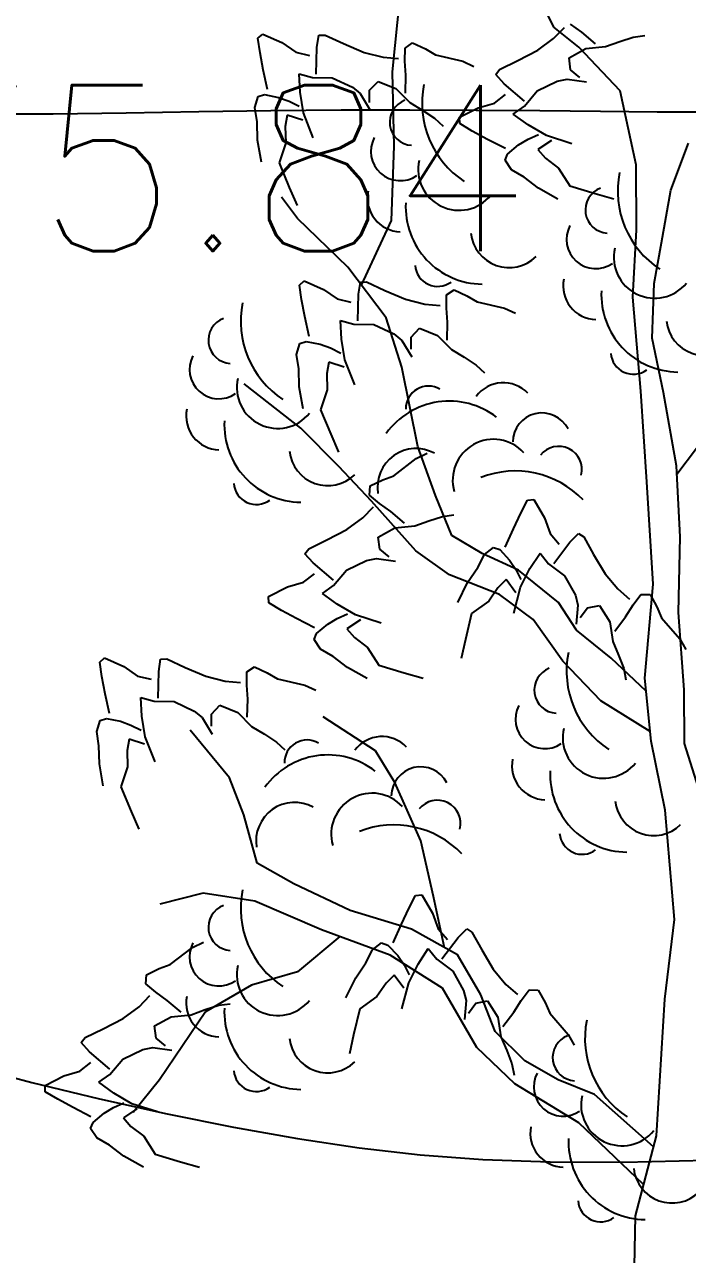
# Model space of a CAD drawing. Header units: millimetres. Extents: x 524954 to 526204, y 9523489 to 9524010.
# Drawn here: x 525864.61 to 525868.6, y 9523681.2 to 9523688.6 of the extents above; entities that cross this region are included whole.
import ezdxf

# ---------------------------------------------------------------- set-up
doc = ezdxf.new("R2010")
doc.units = ezdxf.units.MM
doc.header["$PDMODE"] = 32
doc.header["$PDSIZE"] = 0.5
doc.linetypes.add('ACAD_ISO12W100', pattern=[21, 12, -3, 0, -3, 0, -3])
for name, color, linetype in [('Arbre', 34, 'ACAD_ISO12W100'), ('CN_02_00', 4, 'Continuous'), ('CN_05_00', 6, 'Continuous'), ('TopoAlt', 3, 'Continuous'), ('TOPOJIS', 7, 'Continuous')]:
    doc.layers.add(name, color=color, linetype=linetype)
doc.styles.add('Simplex 1.0', font='Simplex.shx', dxfattribs={"width": 0.99, "height": 1})

# ---------------------------------------------------------------- blocks, each defined once
blk = doc.blocks.new('TCPOINT M')
at = {"color": 0}
blk.add_point((0, 0), dxfattribs=at)
at = {"layer": 'TopoAlt', "style": 'Simplex 1.0', "width": 0.99}
blk.add_attdef('ALT', (0.15, 0.15), '', height=1, dxfattribs=at)
blk = doc.blocks.new('v088')
at = {"linetype": 'Continuous'}
for p, q in [((-0.8352, 10.1996), (-0.9911, 10.5198)), ((-1.8059, 9.9306), (-1.7492, 10.4915)), ((-0.6834, 10.0784), (-0.8352, 10.1996)), ((-0.4354, 9.8162), (-0.6834, 10.0784)), ((-1.7966, 9.483), (-1.8059, 9.9306)), ((-0.339, 9.3704), (-0.4354, 9.8162)), ((-1.8121, 9.0349), (-1.7966, 9.483)), ((-0.1306, 9.2193), (-0.0246, 9.5014)), ((-0.337, 8.9787), (-0.339, 9.3704)), ((-0.1861, 8.901), (-0.1306, 9.2193)), ((-2.3783, 9.048), (-2.4742, 9.1766)), ((-2.0737, 8.7558), (-2.3783, 9.048)), ((-1.992, 8.6473), (-1.8121, 9.0349)), ((-0.3597, 8.574), (-0.337, 8.9787)), ((-0.2308, 8.6575), (-0.1861, 8.901)), ((-1.8434, 8.4497), (-2.0737, 8.7558)), ((-0.2426, 8.3277), (-0.2308, 8.6575)), ((-0.3105, 8.0091), (-0.3597, 8.574)), ((-1.7501, 8.1531), (-1.8434, 8.4497)), ((-0.1735, 7.9995), (-0.2426, 8.3277)), ((-1.6531, 7.6763), (-1.7501, 8.1531)), ((-2.3581, 7.786), (-2.6995, 8.0525)), ((-0.2742, 7.4626), (-0.3105, 8.0091)), ((-0.0959, 7.5596), (-0.1735, 7.9995)), ((-0.0934, 7.5087), (0.2621, 7.9837)), ((-2.1294, 7.5544), (-2.3581, 7.786)), ((-1.5474, 7.38), (-1.6531, 7.6763)), ((-1.9323, 7.3471), (-2.1294, 7.5544)), ((-0.0745, 7.1309), (-0.0959, 7.5596)), ((-0.2365, 6.8477), (-0.2742, 7.4626)), ((-1.6648, 7.048), (-1.9323, 7.3471)), ((-1.4491, 7.1395), (-1.5474, 7.38)), ((-1.2665, 7.0314), (-1.4491, 7.1395)), ((-0.0837, 6.6768), (-0.0745, 7.1309)), ((-1.4628, 6.9029), (-1.6648, 7.048)), ((-1.0467, 6.9303), (-1.2665, 7.0314)), ((-1.1618, 6.7848), (-1.4628, 6.9029)), ((-0.8063, 6.7363), (-1.0467, 6.9303)), ((-0.2869, 6.2807), (-0.2365, 6.8477)), ((-0.9597, 6.6336), (-1.1618, 6.7848)), ((-0.6972, 6.5707), (-0.8063, 6.7363)), ((-0.0491, 6.2111), (-0.0837, 6.6768)), ((-0.7803, 6.3824), (-0.9597, 6.6336)), ((-0.4884, 6.4009), (-0.6972, 6.5707)), ((-0.5514, 6.1446), (-0.7803, 6.3824)), ((-0.2789, 6.2036), (-0.4884, 6.4009)), ((-0.2479, 5.9022), (-0.2869, 6.2807)), ((-0.2539, 5.9607), (-0.5514, 6.1446)), ((-0.0486, 5.8877), (-0.0491, 6.2111)), ((-1.9071, 5.8427), (-2.2223, 6.0475)), ((-2.7868, 5.6812), (-3.0229, 5.9686)), ((-0.1646, 5.4873), (-0.2479, 5.9022)), ((0.0846, 5.4676), (-0.0486, 5.8877)), ((-1.7911, 5.6523), (-1.9071, 5.8427)), ((-2.7013, 5.4591), (-2.7868, 5.6812)), ((-1.6346, 5.3011), (-1.7911, 5.6523)), ((-0.1073, 4.8293), (-0.1646, 5.4873)), ((-2.6206, 5.1685), (-2.7013, 5.4591)), ((-1.5592, 4.9668), (-1.6346, 5.3011)), ((-2.4003, 5.0425), (-2.6206, 5.1685)), ((-2.0611, 4.8817), (-2.4003, 5.0425)), ((-2.9464, 4.9876), (-3.2062, 4.92)), ((-2.6344, 4.9381), (-2.9464, 4.9876)), ((-1.4917, 4.6586), (-1.5592, 4.9668)), ((-2.2328, 4.7662), (-2.6344, 4.9381)), ((-1.6919, 4.7713), (-2.0611, 4.8817)), ((-0.1657, 4.3492), (-0.1073, 4.8293)), ((-1.8192, 4.6131), (-2.2328, 4.7662)), ((-1.415, 4.6154), (-1.6919, 4.7713)), ((-2.1227, 4.7254), (-2.3768, 4.5144)), ((-1.5041, 4.4145), (-1.8192, 4.6131)), ((-1.2732, 4.3758), (-1.415, 4.6154)), ((-2.3768, 4.5144), (-2.655, 4.434)), ((-2.655, 4.434), (-2.9315, 4.2727)), ((-1.2976, 4.0581), (-1.5041, 4.4145)), ((-1.1877, 4.1537), (-1.2732, 4.3758)), ((-0.2169, 3.5272), (-0.1657, 4.3492)), ((-2.9315, 4.2727), (-3.209, 3.8627)), ((-1.0099, 3.9771), (-1.1877, 4.1537)), ((-1.0692, 3.839), (-1.2976, 4.0581)), ((-0.8085, 3.8631), (-1.0099, 3.9771)), ((-3.209, 3.8627), (-3.3666, 3.6666)), ((-0.589, 3.7744), (-0.8085, 3.8631)), ((-0.6849, 3.6045), (-1.0692, 3.839)), ((-0.2343, 3.4611), (-0.589, 3.7744)), ((-0.2941, 3.234), (-0.6849, 3.6045)), ((-0.3436, 3.0457), (-0.2169, 3.5272)), ((-0.3518, 2.5418), (-0.3436, 3.0457))]:
    blk.add_line(p, q, dxfattribs=at)
at = {"color": 3, "linetype": 'Continuous'}
for p, q in [((-0.6662, 10.1688), (-0.7348, 10.218)), ((-2.6162, 10.1323), (-2.587, 10.1577)), ((-2.587, 10.1577), (-2.4712, 10.1066)), ((-2.2608, 10.0773), (-2.2494, 10.1511)), ((-2.2494, 10.1511), (-2.2113, 10.1522)), ((-2.2113, 10.1522), (-2.101, 10.101)), ((-0.8359, 10.1311), (-0.7709, 10.1978)), ((-0.5833, 10.0982), (-0.6662, 10.1688)), ((-0.3559, 10.1397), (-0.2873, 10.1487)), ((-2.6028, 10.0456), (-2.6162, 10.1323)), ((-2.4712, 10.1066), (-2.3879, 10.0492)), ((-2.2643, 9.9167), (-2.2608, 10.0773)), ((-2.101, 10.101), (-1.977, 10.0475)), ((-1.7305, 9.9947), (-1.7301, 10.0737)), ((-1.7301, 10.0737), (-1.6848, 10.1049)), ((-1.6848, 10.1049), (-1.6075, 10.069)), ((-1.6075, 10.069), (-1.5466, 10.0327)), ((-0.9313, 10.0604), (-0.8359, 10.1311)), ((-0.7431, 10.0152), (-0.6418, 10.0712)), ((-0.6418, 10.0712), (-0.5231, 10.0829)), ((-0.5231, 10.0829), (-0.4378, 10.1134)), ((-0.4378, 10.1134), (-0.3559, 10.1397)), ((-2.5835, 9.9428), (-2.6028, 10.0456)), ((-2.3879, 10.0492), (-2.3057, 10.0298)), ((-1.977, 10.0475), (-1.8618, 10.0181)), ((-1.8618, 10.0181), (-1.7691, 10.0099)), ((-1.7254, 9.9105), (-1.7305, 9.9947)), ((-1.5466, 10.0327), (-1.3822, 9.9939)), ((-1.3822, 9.9939), (-1.316, 9.9632)), ((-1.1606, 9.945), (-1.0512, 9.9981)), ((-1.0512, 9.9981), (-0.9313, 10.0604)), ((-0.7336, 9.9427), (-0.7431, 10.0152)), ((-2.5582, 9.8238), (-2.5835, 9.9428)), ((-2.3678, 9.9191), (-2.2883, 9.8969)), ((-2.3619, 9.8077), (-2.3678, 9.9191)), ((-1.1838, 9.9148), (-1.1606, 9.945)), ((-0.677, 9.8958), (-0.7336, 9.9427)), ((-2.2883, 9.8969), (-2.1685, 9.895)), ((-2.1685, 9.895), (-2.0471, 9.8386)), ((-1.9432, 9.8199), (-1.893, 9.873)), ((-1.893, 9.873), (-1.7856, 9.8299)), ((-1.7277, 9.8016), (-1.7254, 9.9105)), ((-1.1339, 9.8592), (-1.1838, 9.9148)), ((-1.0116, 9.755), (-1.1339, 9.8592)), ((-0.9342, 9.8156), (-0.8138, 9.874)), ((-0.8138, 9.874), (-0.7533, 9.8858)), ((-0.7533, 9.8858), (-0.6387, 9.8698)), ((-2.634, 9.7155), (-2.6142, 9.7814)), ((-2.6142, 9.7814), (-2.5764, 9.7933)), ((-2.5764, 9.7933), (-2.4916, 9.7768)), ((-2.4916, 9.7768), (-2.4283, 9.7541)), ((-2.3419, 9.6831), (-2.3619, 9.8077)), ((-2.0471, 9.8386), (-1.9997, 9.7992)), ((-1.9997, 9.7992), (-1.9397, 9.7002)), ((-1.9438, 9.7464), (-1.9432, 9.8199)), ((-1.7856, 9.8299), (-1.7015, 9.7452)), ((-1.1923, 9.7429), (-1.1254, 9.7944)), ((-1.0114, 9.724), (-0.9342, 9.8156)), ((-2.6206, 9.6288), (-2.634, 9.7155)), ((-2.4283, 9.7541), (-2.3676, 9.7232)), ((-1.7015, 9.7452), (-1.624, 9.6985)), ((-1.624, 9.6985), (-1.5519, 9.6516)), ((-1.4022, 9.6572), (-1.2895, 9.7147)), ((-1.2895, 9.7147), (-1.1923, 9.7429)), ((-1.0789, 9.6763), (-1.0114, 9.724)), ((-2.6175, 9.52), (-2.6206, 9.6288)), ((-2.4395, 9.6694), (-2.4511, 9.6011)), ((-2.3461, 9.6395), (-2.4395, 9.6694)), ((-2.2831, 9.5325), (-2.3419, 9.6831)), ((-1.5519, 9.6516), (-1.5015, 9.6041)), ((-1.401, 9.6186), (-1.4022, 9.6572)), ((-0.9888, 9.6106), (-1.0789, 9.6763)), ((-2.4511, 9.6011), (-2.4483, 9.5032)), ((-1.3254, 9.5742), (-1.401, 9.6186)), ((-1.2335, 9.5242), (-1.3254, 9.5742)), ((-0.9892, 9.5252), (-0.9269, 9.5527)), ((-0.8796, 9.5473), (-0.9888, 9.6106)), ((-2.5946, 9.3874), (-2.6175, 9.52)), ((-2.4483, 9.5032), (-2.4883, 9.3823)), ((-1.1253, 9.4685), (-1.2335, 9.5242)), ((-1.1132, 9.4352), (-1.0467, 9.4905)), ((-1.0467, 9.4905), (-0.9892, 9.5252)), ((-0.8484, 9.5165), (-0.9306, 9.463)), ((-0.7257, 9.4976), (-0.8796, 9.5473)), ((-1.1278, 9.3984), (-1.1132, 9.4352)), ((-0.9306, 9.463), (-0.885, 9.4108)), ((-0.885, 9.4108), (-0.8073, 9.3511)), ((-2.4883, 9.3823), (-2.4269, 9.2344)), ((-1.0892, 9.3413), (-1.1278, 9.3984)), ((-1.0136, 9.2969), (-1.0892, 9.3413)), ((-0.8073, 9.3511), (-0.7389, 9.2437)), ((-0.9273, 9.2307), (-1.0136, 9.2969)), ((-2.4269, 9.2344), (-2.3802, 9.1269)), ((-0.81, 9.1646), (-0.9273, 9.2307)), ((-0.7389, 9.2437), (-0.5855, 9.1979)), ((-0.5855, 9.1979), (-0.4727, 9.1661)), ((-2.3661, 8.6466), (-2.3369, 8.6719)), ((-2.3369, 8.6719), (-2.2212, 8.6209)), ((-2.0108, 8.5916), (-1.9993, 8.6654)), ((-1.9993, 8.6654), (-1.9613, 8.6665)), ((-1.9613, 8.6665), (-1.8509, 8.6153)), ((-2.3527, 8.5599), (-2.3661, 8.6466)), ((-2.2212, 8.6209), (-2.1379, 8.5634)), ((-2.0143, 8.4309), (-2.0108, 8.5916)), ((-1.8509, 8.6153), (-1.7269, 8.5617)), ((-1.4805, 8.509), (-1.4801, 8.5879)), ((-1.4801, 8.5879), (-1.4347, 8.6192)), ((-1.4347, 8.6192), (-1.3575, 8.5833)), ((-2.3334, 8.4571), (-2.3527, 8.5599)), ((-2.1379, 8.5634), (-2.0557, 8.544)), ((-1.7269, 8.5617), (-1.6118, 8.5324)), ((-1.6118, 8.5324), (-1.519, 8.5242)), ((-1.3575, 8.5833), (-1.2966, 8.547)), ((-1.2966, 8.547), (-1.1322, 8.5082)), ((-2.3082, 8.3381), (-2.3334, 8.4571)), ((-1.4754, 8.4248), (-1.4805, 8.509)), ((-1.1322, 8.5082), (-1.066, 8.4775)), ((-2.1178, 8.4334), (-2.0382, 8.4112)), ((-2.1118, 8.322), (-2.1178, 8.4334)), ((-2.0382, 8.4112), (-1.9184, 8.4092)), ((-1.9184, 8.4092), (-1.7971, 8.3529)), ((-1.6931, 8.3341), (-1.643, 8.3873)), ((-1.643, 8.3873), (-1.5356, 8.3441)), ((-1.4776, 8.3159), (-1.4754, 8.4248)), ((-2.384, 8.2298), (-2.3641, 8.2956)), ((-2.3641, 8.2956), (-2.3264, 8.3076)), ((-2.3264, 8.3076), (-2.2415, 8.291)), ((-2.2415, 8.291), (-2.1783, 8.2684)), ((-2.0919, 8.1974), (-2.1118, 8.322)), ((-1.7971, 8.3529), (-1.7497, 8.3134)), ((-1.7497, 8.3134), (-1.6897, 8.2145)), ((-1.6937, 8.2606), (-1.6931, 8.3341)), ((-1.5356, 8.3441), (-1.4515, 8.2595)), ((-2.3706, 8.1431), (-2.384, 8.2298)), ((-2.1783, 8.2684), (-2.1175, 8.2375)), ((-1.4515, 8.2595), (-1.374, 8.2128)), ((-2.3674, 8.0343), (-2.3706, 8.1431)), ((-2.1895, 8.1837), (-2.2011, 8.1153)), ((-2.0961, 8.1537), (-2.1895, 8.1837)), ((-2.0331, 8.0467), (-2.0919, 8.1974)), ((-1.374, 8.2128), (-1.3019, 8.1659)), ((-1.3019, 8.1659), (-1.2515, 8.1184)), ((-2.2011, 8.1153), (-2.1982, 8.0174)), ((-2.3445, 7.9016), (-2.3674, 8.0343)), ((-2.1982, 8.0174), (-2.2383, 7.8966)), ((-2.2383, 7.8966), (-2.1768, 7.7487)), ((-2.1768, 7.7487), (-2.1302, 7.6412)), ((-1.6632, 7.6026), (-1.5976, 7.6345)), ((-1.7972, 7.4997), (-1.6632, 7.6026)), ((-1.8638, 7.4754), (-1.7972, 7.4997)), ((-1.9448, 7.3833), (-1.9404, 7.4382)), ((-1.9404, 7.4382), (-1.8638, 7.4754)), ((-1.8839, 7.3331), (-1.9448, 7.3833)), ((-1.8154, 7.2839), (-1.8839, 7.3331)), ((-1.0336, 7.2746), (-0.9936, 7.3527)), ((-0.9936, 7.3527), (-0.9551, 7.3561)), ((-0.9551, 7.3561), (-0.8913, 7.2468)), ((-1.985, 7.2461), (-1.9201, 7.3129)), ((-1.7325, 7.2133), (-1.8154, 7.2839)), ((-1.587, 7.2285), (-1.5051, 7.2548)), ((-1.5051, 7.2548), (-1.4365, 7.2638)), ((-1.0783, 7.18), (-1.0336, 7.2746)), ((-2.0805, 7.1754), (-1.985, 7.2461)), ((-1.8923, 7.1303), (-1.791, 7.1862)), ((-1.791, 7.1862), (-1.6722, 7.1979)), ((-1.6722, 7.1979), (-1.587, 7.2285)), ((-0.8913, 7.2468), (-0.8575, 7.1514)), ((-2.3098, 7.06), (-2.2004, 7.1132)), ((-2.2004, 7.1132), (-2.0805, 7.1754)), ((-1.8828, 7.0578), (-1.8923, 7.1303)), ((-1.1277, 7.0688), (-1.0783, 7.18)), ((-0.8575, 7.1514), (-0.8023, 7.0875)), ((-0.7381, 7.0997), (-0.6855, 7.1528)), ((-0.6855, 7.1528), (-0.654, 7.1313)), ((-0.654, 7.1313), (-0.5947, 7.0251)), ((-2.333, 7.0298), (-2.3098, 7.06)), ((-1.8262, 7.0109), (-1.8828, 7.0578)), ((-1.2526, 7.0255), (-1.1978, 7.0672)), ((-1.1978, 7.0672), (-1.1602, 7.0548)), ((-1.1602, 7.0548), (-1.1012, 6.9916)), ((-0.978, 6.9406), (-0.9175, 7.0343)), ((-0.9175, 7.0343), (-0.8661, 6.9697)), ((-0.8351, 6.9716), (-0.7381, 7.0997)), ((-2.283, 6.9743), (-2.333, 7.0298)), ((-2.1607, 6.8701), (-2.283, 6.9743)), ((-2.0833, 6.9307), (-1.963, 6.9891)), ((-1.963, 6.9891), (-1.9025, 7.0009)), ((-1.9025, 7.0009), (-1.7879, 6.9849)), ((-1.2925, 6.9474), (-1.2526, 7.0255)), ((-1.1012, 6.9916), (-1.0633, 6.9361)), ((-0.8661, 6.9697), (-0.7702, 6.8978)), ((-0.5947, 7.0251), (-0.5257, 6.909)), ((-2.3415, 6.858), (-2.2745, 6.9095)), ((-2.1606, 6.8391), (-2.0833, 6.9307)), ((-1.3538, 6.8575), (-1.2925, 6.9474)), ((-1.0633, 6.9361), (-1.0322, 6.8755)), ((-1.0349, 6.828), (-0.978, 6.9406)), ((-0.7702, 6.8978), (-0.705, 6.781)), ((-0.5257, 6.909), (-0.4496, 6.8178)), ((-2.5514, 6.7723), (-2.4387, 6.8298)), ((-2.4387, 6.8298), (-2.3415, 6.858)), ((-2.228, 6.7914), (-2.1606, 6.8391)), ((-1.413, 6.7366), (-1.3538, 6.8575)), ((-1.1715, 6.8255), (-1.2266, 6.7446)), ((-1.122, 6.8741), (-1.1715, 6.8255)), ((-1.0639, 6.7951), (-1.122, 6.8741)), ((-1.0757, 6.6715), (-1.0349, 6.828)), ((-0.4496, 6.8178), (-0.3793, 6.7567)), ((-2.5502, 6.7337), (-2.5514, 6.7723)), ((-2.1379, 6.7256), (-2.228, 6.7914)), ((-1.2266, 6.7446), (-1.3299, 6.6702)), ((-0.705, 6.781), (-0.6897, 6.7213)), ((-0.357, 6.7218), (-0.3104, 6.7855)), ((-0.3104, 6.7855), (-0.2553, 6.7842)), ((-0.2553, 6.7842), (-0.2138, 6.7099)), ((-2.4746, 6.6893), (-2.5502, 6.7337)), ((-2.3827, 6.6392), (-2.4746, 6.6893)), ((-2.1384, 6.6402), (-2.076, 6.6678)), ((-2.0288, 6.6624), (-2.1379, 6.7256)), ((-1.8748, 6.6127), (-2.0288, 6.6624)), ((-1.3299, 6.6702), (-1.3669, 6.5144)), ((-0.6897, 6.7213), (-0.6991, 6.6059)), ((-0.6753, 6.6457), (-0.6318, 6.7049)), ((-0.6318, 6.7049), (-0.56, 6.7185)), ((-0.56, 6.7185), (-0.4983, 6.6206)), ((-0.4022, 6.6506), (-0.357, 6.7218)), ((-0.2138, 6.7099), (-0.1857, 6.6447)), ((-2.2745, 6.5836), (-2.3827, 6.6392)), ((-2.2624, 6.5503), (-2.1959, 6.6055)), ((-2.1959, 6.6055), (-2.1384, 6.6402)), ((-1.9976, 6.6315), (-2.0798, 6.5781)), ((-0.4983, 6.6206), (-0.4798, 6.5027)), ((-0.4679, 6.5637), (-0.4022, 6.6506)), ((-0.1857, 6.6447), (-0.0753, 6.5169)), ((-2.2769, 6.5134), (-2.2624, 6.5503)), ((-2.0798, 6.5781), (-2.0342, 6.5259)), ((-2.0342, 6.5259), (-1.9565, 6.4662)), ((-1.3669, 6.5144), (-1.3922, 6.3999)), ((-0.0753, 6.5169), (-0.0397, 6.4532)), ((-2.2384, 6.4564), (-2.2769, 6.5134)), ((-2.1628, 6.412), (-2.2384, 6.4564)), ((-1.9565, 6.4662), (-1.8881, 6.3588)), ((-0.4798, 6.5027), (-0.4444, 6.4194)), ((-3.5682, 6.3771), (-3.539, 6.4025)), ((-3.5548, 6.2904), (-3.5682, 6.3771)), ((-3.539, 6.4025), (-3.4232, 6.3514)), ((-3.2129, 6.3221), (-3.2014, 6.3959)), ((-3.2014, 6.3959), (-3.1633, 6.397)), ((-3.1633, 6.397), (-3.053, 6.3458)), ((-2.0765, 6.3457), (-2.1628, 6.412)), ((-0.4444, 6.4194), (-0.4135, 6.3391)), ((-3.4232, 6.3514), (-3.3399, 6.2939)), ((-3.3399, 6.2939), (-3.2577, 6.2746)), ((-3.2164, 6.1615), (-3.2129, 6.3221)), ((-3.053, 6.3458), (-2.929, 6.2922)), ((-2.929, 6.2922), (-2.8139, 6.2629)), ((-2.6826, 6.2395), (-2.6821, 6.3185)), ((-2.6821, 6.3185), (-2.6368, 6.3497)), ((-2.6368, 6.3497), (-2.5596, 6.3138)), ((-2.5596, 6.3138), (-2.4986, 6.2775)), ((-1.9592, 6.2797), (-2.0765, 6.3457)), ((-1.8881, 6.3588), (-1.7347, 6.313)), ((-1.7347, 6.313), (-1.6219, 6.2812)), ((-0.4135, 6.3391), (-0.4006, 6.2711)), ((-3.5355, 6.1876), (-3.5548, 6.2904)), ((-2.8139, 6.2629), (-2.7211, 6.2547)), ((-2.6774, 6.1553), (-2.6826, 6.2395)), ((-2.4986, 6.2775), (-2.3343, 6.2387)), ((-2.3343, 6.2387), (-2.2681, 6.208)), ((-3.5103, 6.0686), (-3.5355, 6.1876)), ((-3.3198, 6.1639), (-3.2403, 6.1417)), ((-3.3139, 6.0525), (-3.3198, 6.1639)), ((-2.6797, 6.0464), (-2.6774, 6.1553)), ((-3.2403, 6.1417), (-3.1205, 6.1398)), ((-3.1205, 6.1398), (-2.9991, 6.0834)), ((-2.9991, 6.0834), (-2.9517, 6.044)), ((-2.8952, 6.0647), (-2.845, 6.1178)), ((-2.845, 6.1178), (-2.7377, 6.0747)), ((-2.7377, 6.0747), (-2.6536, 5.99)), ((-3.5861, 5.9603), (-3.5662, 6.0262)), ((-3.5662, 6.0262), (-3.5284, 6.0381)), ((-3.5284, 6.0381), (-3.4436, 6.0215)), ((-3.4436, 6.0215), (-3.3804, 5.9989)), ((-3.3804, 5.9989), (-3.3196, 5.968)), ((-3.294, 5.9279), (-3.3139, 6.0525)), ((-2.9517, 6.044), (-2.8917, 5.945)), ((-2.8958, 5.9912), (-2.8952, 6.0647)), ((-3.5727, 5.8736), (-3.5861, 5.9603)), ((-3.2352, 5.7773), (-3.294, 5.9279)), ((-2.6536, 5.99), (-2.576, 5.9433)), ((-2.576, 5.9433), (-2.5039, 5.8964)), ((-3.5695, 5.7648), (-3.5727, 5.8736)), ((-3.3915, 5.9142), (-3.4031, 5.8459)), ((-3.2981, 5.8843), (-3.3915, 5.9142)), ((-2.5039, 5.8964), (-2.4536, 5.8489)), ((-3.4031, 5.8459), (-3.4003, 5.748)), ((-3.5466, 5.6322), (-3.5695, 5.7648)), ((-3.4003, 5.748), (-3.4403, 5.6271)), ((-3.4403, 5.6271), (-3.3789, 5.4792)), ((-3.3789, 5.4792), (-3.3323, 5.3717)), ((-1.7068, 4.8945), (-1.6668, 4.9726)), ((-1.6668, 4.9726), (-1.6283, 4.976)), ((-1.6283, 4.976), (-1.5645, 4.8667)), ((-1.7514, 4.7999), (-1.7068, 4.8945)), ((-1.5645, 4.8667), (-1.5307, 4.7714)), ((-1.8008, 4.6887), (-1.7514, 4.7999)), ((-1.5307, 4.7714), (-1.4755, 4.7074)), ((-1.4112, 4.7196), (-1.3587, 4.7727)), ((-1.3587, 4.7727), (-1.3272, 4.7513)), ((-1.3272, 4.7513), (-1.2679, 4.6451)), ((-3.0095, 4.66), (-2.9439, 4.6918)), ((-1.9257, 4.6454), (-1.871, 4.6871)), ((-1.871, 4.6871), (-1.8334, 4.6747)), ((-1.8334, 4.6747), (-1.7744, 4.6115)), ((-1.5083, 4.5916), (-1.4112, 4.7196)), ((-3.1435, 4.5571), (-3.0095, 4.66)), ((-1.9657, 4.5674), (-1.9257, 4.6454)), ((-1.7744, 4.6115), (-1.7365, 4.5561)), ((-1.6512, 4.5605), (-1.5907, 4.6542)), ((-1.5907, 4.6542), (-1.5392, 4.5896)), ((-1.5392, 4.5896), (-1.4434, 4.5178)), ((-1.2679, 4.6451), (-1.1988, 4.529)), ((-3.2867, 4.4956), (-3.2101, 4.5328)), ((-3.2101, 4.5328), (-3.1435, 4.5571)), ((-2.0269, 4.4774), (-1.9657, 4.5674)), ((-1.7365, 4.5561), (-1.7054, 4.4954)), ((-1.7081, 4.4479), (-1.6512, 4.5605)), ((-1.4434, 4.5178), (-1.3781, 4.401)), ((-1.1988, 4.529), (-1.1228, 4.4377)), ((-3.2911, 4.4407), (-3.2867, 4.4956)), ((-2.0862, 4.3565), (-2.0269, 4.4774)), ((-1.8447, 4.4455), (-1.8998, 4.3645)), ((-1.7952, 4.494), (-1.8447, 4.4455)), ((-1.7371, 4.415), (-1.7952, 4.494)), ((-1.7488, 4.2914), (-1.7081, 4.4479)), ((-3.3314, 4.3035), (-3.2664, 4.3702)), ((-3.2303, 4.3905), (-3.2911, 4.4407)), ((-3.1617, 4.3413), (-3.2303, 4.3905)), ((-1.3781, 4.401), (-1.3629, 4.3412)), ((-1.1228, 4.4377), (-1.0524, 4.3767)), ((-1.0302, 4.3418), (-0.9835, 4.4054)), ((-0.9835, 4.4054), (-0.9285, 4.4041)), ((-0.9285, 4.4041), (-0.8869, 4.3298)), ((-3.4268, 4.2328), (-3.3314, 4.3035)), ((-3.0788, 4.2707), (-3.1617, 4.3413)), ((-2.9333, 4.2859), (-2.8514, 4.3121)), ((-2.8514, 4.3121), (-2.7828, 4.3211)), ((-1.8998, 4.3645), (-2.0031, 4.2901)), ((-1.3629, 4.3412), (-1.3723, 4.2259)), ((-1.3485, 4.2656), (-1.3049, 4.3248)), ((-1.3049, 4.3248), (-1.2331, 4.3384)), ((-1.2331, 4.3384), (-1.1715, 4.2405)), ((-1.0754, 4.2705), (-1.0302, 4.3418)), ((-0.8869, 4.3298), (-0.8589, 4.2646)), ((-3.5467, 4.1705), (-3.4268, 4.2328)), ((-3.2386, 4.1877), (-3.1373, 4.2436)), ((-3.1373, 4.2436), (-3.0186, 4.2553)), ((-3.0186, 4.2553), (-2.9333, 4.2859)), ((-2.0031, 4.2901), (-2.0401, 4.1343)), ((-1.1715, 4.2405), (-1.153, 4.1227)), ((-1.1411, 4.1837), (-1.0754, 4.2705)), ((-0.8589, 4.2646), (-0.7485, 4.1368)), ((-3.6561, 4.1174), (-3.5467, 4.1705)), ((-3.2291, 4.1152), (-3.2386, 4.1877)), ((-3.6793, 4.0872), (-3.6561, 4.1174)), ((-3.6294, 4.0317), (-3.6793, 4.0872)), ((-3.1725, 4.0683), (-3.2291, 4.1152)), ((-2.0401, 4.1343), (-2.0653, 4.0199)), ((-1.153, 4.1227), (-1.1176, 4.0393)), ((-0.7485, 4.1368), (-0.7129, 4.0731)), ((-3.5071, 3.9275), (-3.6294, 4.0317)), ((-3.4297, 3.988), (-3.3093, 4.0465)), ((-3.3093, 4.0465), (-3.2488, 4.0583)), ((-3.2488, 4.0583), (-3.1342, 4.0423)), ((-1.1176, 4.0393), (-1.0867, 3.9591)), ((-3.6878, 3.9154), (-3.6208, 3.9668)), ((-3.5069, 3.8964), (-3.4297, 3.988)), ((-1.0867, 3.9591), (-1.0738, 3.891)), ((-3.8977, 3.8297), (-3.785, 3.8871)), ((-3.785, 3.8871), (-3.6878, 3.9154)), ((-3.5743, 3.8488), (-3.5069, 3.8964)), ((-3.8965, 3.791), (-3.8977, 3.8297)), ((-3.8209, 3.7466), (-3.8965, 3.791)), ((-3.4842, 3.783), (-3.5743, 3.8488)), ((-3.3751, 3.7197), (-3.4842, 3.783)), ((-3.729, 3.6966), (-3.8209, 3.7466)), ((-3.4847, 3.6976), (-3.4223, 3.7252)), ((-3.2212, 3.6701), (-3.3751, 3.7197)), ((-3.6208, 3.641), (-3.729, 3.6966)), ((-3.6087, 3.6076), (-3.5422, 3.6629)), ((-3.5422, 3.6629), (-3.4847, 3.6976)), ((-3.3439, 3.6889), (-3.4261, 3.6355)), ((-3.4261, 3.6355), (-3.3805, 3.5833)), ((-3.6232, 3.5708), (-3.6087, 3.6076)), ((-3.5847, 3.5138), (-3.6232, 3.5708)), ((-3.3805, 3.5833), (-3.3028, 3.5236)), ((-3.5091, 3.4694), (-3.5847, 3.5138)), ((-3.3028, 3.5236), (-3.2344, 3.4162)), ((-3.4228, 3.4031), (-3.5091, 3.4694)), ((-3.2344, 3.4162), (-3.081, 3.3703)), ((-3.3055, 3.337), (-3.4228, 3.4031)), ((-3.081, 3.3703), (-2.9682, 3.3386))]:
    blk.add_line(p, q, dxfattribs=at)
for centre, major_axis, start_param, end_param in [((-1.0632, 9.7428), (0.3995, 0.3995), 2.158504, 3.344219), ((-1.6825, 9.6282), (-0.099, 0.099), -0.421529, 2.292047), ((-1.7599, 9.4514), (-0.1246, 0.1246), 0.293965, 2.957824), ((-1.4053, 9.3432), (0.1741, 0.1741), 2.133893, 4.816631), ((0.1148, 9.2139), (-0.3995, 0.3995), 0.587708, 1.773422), ((-1.7527, 9.1724), (-0.1445, 0.1445), 0.590553, 2.325666), ((-0.5045, 9.0993), (0.099, 0.099), 1.149268, 3.862844), ((-1.2605, 9.1191), (0.3298, 0.3298), 2.307735, 3.914618), ((-1.1039, 8.9843), (0.1641, 0.1641), 2.463212, 4.701636), ((-0.5819, 8.9225), (0.1246, 0.1246), 1.864761, 4.52862), ((-0.2273, 8.8143), (0.1741, 0.1741), 2.133893, 4.816631), ((-1.5338, 8.7756), (0.0964, 0.0964), 2.435534, 4.557933), ((-0.5746, 8.6435), (0.1445, 0.1445), 2.161349, 3.896462), ((-0.0825, 8.5902), (0.3298, 0.3298), 2.307735, 3.914618), ((-2.1547, 8.4302), (0.3995, 0.3995), 2.158504, 3.344219), ((-2.774, 8.3155), (-0.099, 0.099), -0.421529, 2.292047), ((0.0741, 8.4554), (0.1641, 0.1641), 2.463212, 4.701636), ((-2.8514, 8.1388), (-0.1246, 0.1246), 0.293965, 2.957824), ((-0.3558, 8.2467), (0.0964, 0.0964), 2.435534, 4.557933), ((-2.4968, 8.0306), (0.1741, 0.1741), 2.133893, 4.816631), ((-1.5891, 7.9031), (0.0964, 0.0964), 0.254619, 2.377018), ((-1.1385, 7.8551), (-0.1445, 0.1445), 4.692823, 6.427936), ((-1.4642, 7.4823), (0.3298, 0.3298), 0.12682, 1.733702), ((-2.8441, 7.8598), (-0.1445, 0.1445), 0.590553, 2.325666), ((-0.9057, 7.7012), (0.1246, 0.1246), 5.967031, 8.63089), ((-2.352, 7.8064), (0.3298, 0.3298), 2.307735, 3.914618), ((-1.1975, 7.4726), (-0.1741, 0.1741), 4.665366, 7.348105), ((-2.1954, 7.6717), (0.1641, 0.1641), 2.463212, 4.701636), ((-1.6643, 7.4312), (-0.1641, 0.1641), -1.288499, 0.949924), ((-0.8052, 7.5365), (-0.099, 0.099), 3.680741, 6.394318), ((-1.0661, 6.9632), (-0.3995, 0.3995), 4.689978, 5.875693), ((-2.6253, 7.463), (0.0964, 0.0964), 2.435534, 4.557933), ((-0.1929, 6.3242), (-0.3995, 0.3995), 0.587708, 1.773422), ((-0.8122, 6.2095), (-0.099, 0.099), -0.421529, 2.292047), ((-0.8896, 6.0328), (0.1246, 0.1246), 1.864761, 4.52862), ((-1.8693, 5.7251), (0.1445, 0.1445), 6.263619, 7.998733), ((-0.535, 5.9246), (0.1741, 0.1741), 2.133893, 4.816631), ((-2.32, 5.773), (0.0964, 0.0964), 0.254619, 2.377018), ((-2.1951, 5.3523), (0.3298, 0.3298), 0.12682, 1.733702), ((-0.8824, 5.7538), (-0.1445, 0.1445), 0.590553, 2.325666), ((-1.6366, 5.5711), (-0.1246, 0.1246), 4.396235, 7.060094), ((-0.3902, 5.7004), (0.3298, 0.3298), 2.307735, 3.914618), ((-1.9284, 5.3425), (0.1741, 0.1741), 6.236163, 8.918901), ((-1.536, 5.4064), (0.099, 0.099), 5.251538, 7.965114), ((-2.3952, 5.3012), (-0.1641, 0.1641), -1.288499, 0.949924), ((-0.2336, 5.5657), (-0.1641, 0.1641), 0.892416, 3.130839), ((-1.7969, 4.8332), (0.3995, 0.3995), 6.260774, 7.446489), ((-0.6635, 5.357), (0.0964, 0.0964), 2.435534, 4.557933), ((-2.1547, 4.8961), (-0.3995, 0.3995), 0.587708, 1.773422), ((-2.774, 4.7815), (-0.099, 0.099), -0.421529, 2.292047), ((-2.8514, 4.6047), (-0.1246, 0.1246), 0.293965, 2.957824), ((-2.4968, 4.4965), (0.1741, 0.1741), 2.133893, 4.816631), ((-2.8441, 4.3258), (-0.1445, 0.1445), 0.590553, 2.325666), ((-2.352, 4.2724), (0.3298, 0.3298), 2.307735, 3.914618), ((-0.0823, 4.1124), (0.3995, 0.3995), 2.158504, 3.344219), ((-2.1954, 4.1377), (0.1641, 0.1641), 2.463212, 4.701636), ((-0.7016, 3.9977), (0.099, 0.099), 1.149268, 3.862844), ((-2.6253, 3.929), (0.0964, 0.0964), 2.435534, 4.557933), ((-0.779, 3.821), (0.1246, 0.1246), 1.864761, 4.52862), ((-0.4244, 3.7128), (0.1741, 0.1741), 2.133893, 4.816631), ((-0.7718, 3.542), (-0.1445, 0.1445), 0.590553, 2.325666), ((-0.2796, 3.4886), (0.3298, 0.3298), 2.307735, 3.914618), ((-0.1231, 3.3539), (0.1641, 0.1641), 2.463212, 4.701636), ((-0.5529, 3.1452), (0.0964, 0.0964), 2.435534, 4.557933)]:
    blk.add_ellipse(centre, major_axis=major_axis, ratio=1, start_param=start_param, end_param=end_param, dxfattribs=at)

msp = doc.modelspace()

# ---------------------------------------------------------------- linework, layer by layer
at = {"layer": 'CN_02_00', "elevation": 276, "flags": 128}
msp.add_lwpolyline([(525864.3384, 9523688.063), (525864.777, 9523688.0637), (525865.2167, 9523688.0691), (525865.6545, 9523688.0766), (525866.0872, 9523688.0831), (525866.5117, 9523688.0865), (525866.9252, 9523688.087), (525867.3249, 9523688.0853), (525867.708, 9523688.0824), (525868.0717, 9523688.079), (525868.4133, 9523688.076), (525868.73, 9523688.0742), (525869.019, 9523688.0745), (525869.2808, 9523688.077), (525869.5289, 9523688.0794), (525869.7802, 9523688.0789), (525870.0515, 9523688.0722), (525870.3596, 9523688.0567), (525870.7213, 9523688.0291), (525871.1535, 9523687.9867), (525871.6729, 9523687.9263), (525872.2899, 9523687.8466)], dxfattribs=at)
at = {"layer": 'CN_05_00', "elevation": 275, "flags": 128}
msp.add_lwpolyline([(525862.658, 9523682.8569), (525862.7685, 9523682.8143), (525863.1058, 9523682.6921), (525863.4665, 9523682.5716), (525863.8475, 9523682.454), (525864.2433, 9523682.3409), (525864.6484, 9523682.2337), (525865.057, 9523682.134), (525865.4637, 9523682.0433), (525865.8629, 9523681.963), (525866.249, 9523681.8948), (525866.6198, 9523681.8399), (525866.9868, 9523681.7983), (525867.3648, 9523681.7702), (525867.7687, 9523681.7553), (525868.2133, 9523681.7536), (525868.7135, 9523681.765), (525869.2843, 9523681.7894), (525869.9403, 9523681.8268), (525870.6892, 9523681.8765), (525871.5095, 9523681.9359), (525872.372, 9523682.0017)], dxfattribs=at)

# ---------------------------------------------------------------- block references
at = {"layer": 'Arbre'}
msp.add_blockref('v088', (525868.626, 9523678.3854), dxfattribs=at)
at = {"layer": 'TOPOJIS'}
ref = msp.add_blockref('TCPOINT M', (525862.9307, 9523687.1867, 275.84), dxfattribs=at)
ref.add_attrib('ALT', '275.84', (525862.9807, 9523687.2367, 275.84), dxfattribs={"layer": 'TopoAlt', "height": 1, "style": 'Simplex 1.0', "width": 0.99})

doc.saveas('drawing.dxf')
